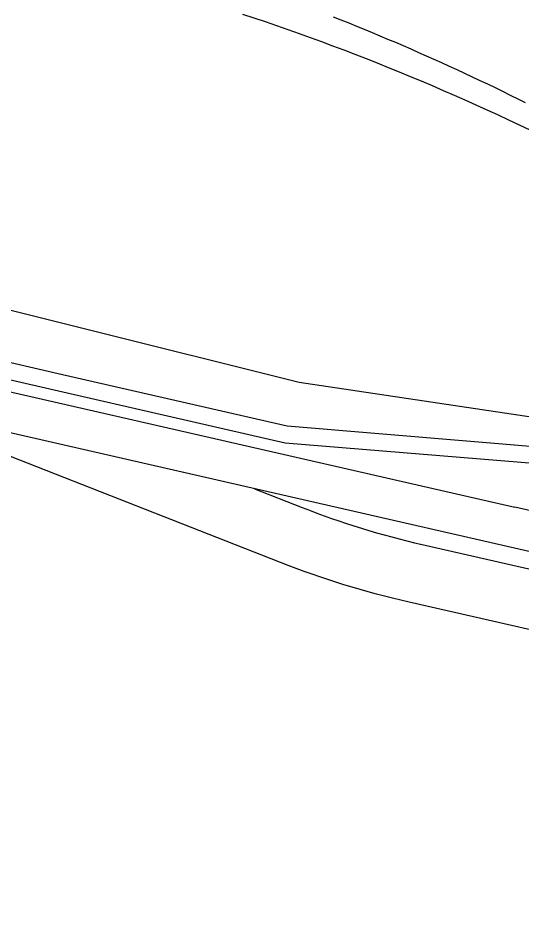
# Model space of a CAD drawing. Header units: millimetres. Extents: x 152904052 to 153933663, y 538271515 to 539240469.
# Drawn here: x 153549346 to 153549942, y 539112601 to 539113658 of the extents above; entities that cross this region are included whole.
import ezdxf

# ---------------------------------------------------------------- set-up
doc = ezdxf.new("R2010")
doc.units = ezdxf.units.MM
doc.layers.add('BORD', color=7, linetype='Continuous')

msp = doc.modelspace()

# ---------------------------------------------------------------- linework, layer by layer
at = {"layer": 'BORD', "color": 137}
for points in [[(153550157.4626918, 539113088.3754528), (153550149.0335187, 539113093.6623402), (153550140.5692881, 539113098.8929157), (153550132.0703753, 539113104.0669487), (153550123.5371582, 539113109.1842065), (153550114.9700156, 539113114.2444632), (153550106.3693286, 539113119.2474929), (153550097.7354798, 539113124.193075), (153550089.0688518, 539113129.0809878), (153550080.3698311, 539113133.9110155), (153550071.6388037, 539113138.6829429), (153550062.8761577, 539113143.3965571), (153550054.0822822, 539113148.0516498), (153550045.2575695, 539113152.6480137), (153550036.4024097, 539113157.1854444), (153550027.5171977, 539113161.66374), (153550018.6023278, 539113166.0827022), (153550009.6581965, 539113170.442134), (153550000.6852019, 539113174.7418423), (153549991.6837415, 539113178.9816344), (153549990.0965745, 539113179.7163208), (153549678.4669937, 539113226.2385044), (153548902.5762731, 539113419.920342), (153548119.3798885, 539113936.1490004, 0.08473726983404702)], [(153548431.2485207, 539113700.0168278), (153548736.5177673, 539113440.5291953, 0.1204957117592965), (153549059.2975891, 539113278.7243004), (153549066.0381517, 539113277.1826684), (153549933.6365826, 539113078.7564545)], [(153549611.7762567, 539113662.4414384, -0.03933127958768728), (153550027.2887197, 539113487.5306157), (153550424.3602337, 539113146.3540765)]]:
    msp.add_lwpolyline(points, format="xyb", dxfattribs=at)
for points in [[(153549946.4259653, 539113557.2763944), (153549937.5134332, 539113561.7308332), (153549928.5847906, 539113566.1528914), (153549919.6401564, 539113570.5425124), (153549910.6796475, 539113574.8996372), (153549901.7033831, 539113579.2242099), (153549892.71148, 539113583.5161717), (153549883.7040575, 539113587.7754664), (153549874.6812345, 539113592.0020391), (153549865.6431288, 539113596.1958328), (153549856.589861, 539113600.3567929), (153549847.5215488, 539113604.4848645), (153549838.4383128, 539113608.5799928), (153549829.3402719, 539113612.6421249), (153549820.2275472, 539113616.6712065), (153549811.1002569, 539113620.6671834), (153549801.9585239, 539113624.6300056), (153549792.802466, 539113628.559619), (153549783.6322047, 539113632.455972), (153549774.4478617, 539113636.3190141), (153549765.249557, 539113640.1486928), (153549756.0374118, 539113643.9449599), (153549746.8115478, 539113647.7077634), (153549737.5720869, 539113651.4370548), (153549728.3191503, 539113655.1327844), (153549719.0528599, 539113658.794904)], [(153550109.3328227, 539112988.9271736), (153550098.2058151, 539112991.7747393), (153550088.5399267, 539112994.2016237), (153550078.8631067, 539112996.5845482), (153550069.1755546, 539112998.9234607), (153550059.4774723, 539113001.218317), (153550049.7620298, 539113003.4706962), (153550048.27627, 539113003.8110454), (153550040.0259828, 539113005.697947), (153549043.4088939, 539113233.6316879)], [(153550119.741591, 539113035.2941933), (153550109.8776656, 539113037.8185184), (153550100.0023668, 539113040.2979808), (153550090.1159003, 539113042.7325301), (153550080.2184697, 539113045.1221163), (153550070.31028, 539113047.4666895), (153550060.429022, 539113049.7575102), (153550058.8825766, 539113050.111761), (153550050.6161476, 539113052.0023575), (153549933.6365826, 539113078.7564545)]]:
    msp.add_lwpolyline(points, dxfattribs=at)
at = {"layer": 'BORD', "color": 133}
for points in [[(153550241.3014022, 539112929.2220235, -0.4098740347545512), (153550234.8998485, 539112941.7141192), (153550257.4205535, 539113013.3931403), (153550221.0004217, 539113039.7675222), (153549989.6405234, 539113147.5761089), (153549664.5106779, 539113174.4785702), (153549398.515128, 539113235.5490026), (153549223.7704675, 539113275.8390558)], [(153550203.3831655, 539112941.372327, 0.4131919118816517), (153550215.8874807, 539112947.9255112), (153550234.0220051, 539113005.6441729), (153550210.8191367, 539113022.4470041), (153549984.4311149, 539113127.9388063), (153549661.9468208, 539113154.6223644), (153549394.1368276, 539113216.0339484), (153549219.0814411, 539113256.3964989)], [(153550009.4299908, 539111862.7294956, -0.1116216682370076), (153550267.8277416, 539112203.6272559, 0.04951838956934537), (153550451.1375944, 539112391.9299169, 0.1247266923804215), (153550495.8007364, 539112495.7187494, 0.3579186643341774), (153550297.1782777, 539112835.3188909, 0.03342965660302465), (153550028.2099362, 539112916.0733361), (153549808.5473555, 539112966.311811, -0.03723968718857092), (153549656.4575256, 539113013.2396574), (153549165.9201984, 539113205.6092678)], [(153549625.9301071, 539113100.4015613), (153549682.013886, 539113078.4076891, 0.03723968718795834), (153549824.1539143, 539113034.5498891), (153550043.8164948, 539112984.3114142, -0.01904381854687118), (153550203.5621328, 539112941.3151782)]]:
    msp.add_lwpolyline(points, format="xyb", dxfattribs=at)

doc.saveas('drawing.dxf')
